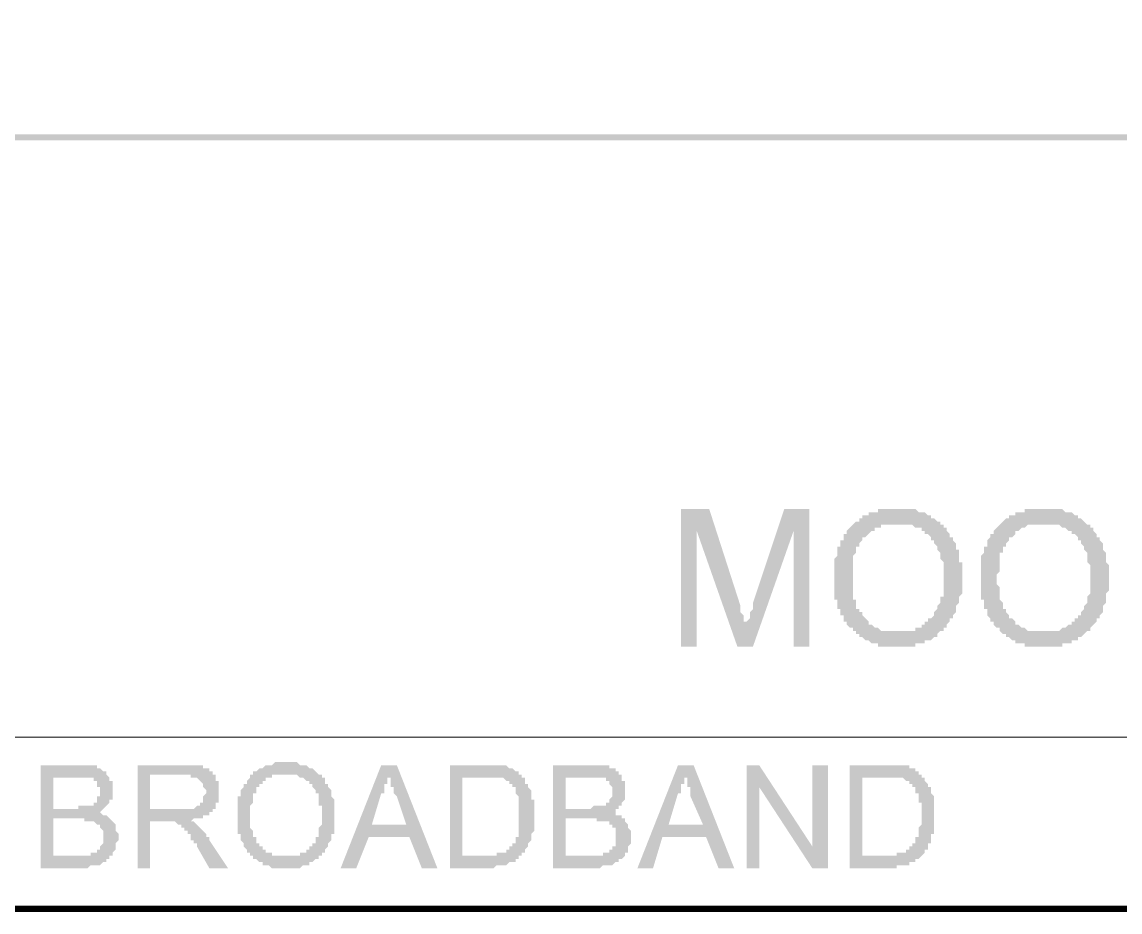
# Model space of a CAD drawing. Header units: millimetres. Extents: x 3.6 to 37.8, y 0.6 to 28.7.
# Drawn here: x 32.152 to 33.618, y 0.556 to 1.744 of the extents above; entities that cross this region are included whole.
import ezdxf

# ---------------------------------------------------------------- set-up
doc = ezdxf.new("R2010")
doc.units = ezdxf.units.MM
doc.layers.add('PDF_0', color=7, linetype='Continuous')

msp = doc.modelspace()

# ---------------------------------------------------------------- hatches: boundary and pattern name
at = {"layer": 'PDF_0', "true_color": 0x7f7f7f, "transparency": 33554559}
for points in [[(33.03196, 0.91045), (33.03196, 1.09393), (33.06949, 1.09393), (33.11119, 0.96466), (33.11119, 0.96049), (33.11119, 0.96049), (33.11119, 0.95632), (33.11536, 0.95215), (33.11536, 0.95215), (33.11536, 0.94798), (33.11536, 0.94381), (33.11536, 0.94381), (33.11953, 0.94381), (33.11953, 0.93964), (33.11953, 0.93964), (33.11953, 0.93964), (33.11953, 0.93964), (33.11953, 0.93964), (33.11953, 0.94381), (33.11953, 0.94381), (33.1237, 0.94798), (33.1237, 0.95215), (33.1237, 0.95215), (33.1237, 0.95632), (33.1237, 0.95632), (33.12787, 0.96049), (33.12787, 0.96466), (33.12787, 0.96883), (33.12787, 0.96883), (33.16957, 1.09393), (33.20293, 1.09393), (33.20293, 0.91045), (33.18208, 0.91045), (33.18208, 1.06474), (33.12787, 0.91045), (33.10702, 0.91045), (33.05281, 1.06474), (33.05281, 0.91045)], [(33.11953, 0.61438), (33.11953, 0.75199), (33.13621, 0.75199), (33.2071, 0.64357), (33.2071, 0.75199), (33.22795, 0.75199), (33.22795, 0.61438), (33.2071, 0.61438), (33.13621, 0.7228), (33.13621, 0.61438)]]:
    msp.add_hatch(color=8, dxfattribs=at).paths.add_polyline_path(points)
h = msp.add_hatch(color=8, dxfattribs=at)
h.paths.add_polyline_path([(33.23629, 0.99802), (33.23629, 1.00219), (33.23629, 1.00636), (33.23629, 1.00636), (33.23629, 1.01053), (33.23629, 1.0147), (33.23629, 1.0147), (33.23629, 1.01887), (33.23629, 1.02304), (33.23629, 1.02304), (33.23629, 1.02721), (33.23629, 1.02721), (33.24046, 1.03138), (33.24046, 1.03555), (33.24046, 1.03555), (33.24046, 1.03972), (33.24046, 1.03972), (33.24046, 1.04389), (33.24463, 1.04389), (33.24463, 1.04806), (33.24463, 1.04806), (33.24463, 1.05223), (33.2488, 1.05223), (33.2488, 1.0564), (33.2488, 1.0564), (33.2488, 1.06057), (33.25297, 1.06057), (33.25297, 1.06474), (33.25297, 1.06474), (33.25714, 1.06891), (33.25714, 1.06891), (33.25714, 1.06891), (33.26131, 1.07308), (33.26131, 1.07308), (33.26548, 1.07725), (33.26548, 1.07725), (33.26965, 1.07725), (33.26965, 1.08142), (33.26965, 1.08142), (33.27382, 1.08142), (33.27382, 1.08559), (33.27799, 1.08559), (33.27799, 1.08559), (33.28216, 1.08559), (33.28216, 1.08976), (33.28633, 1.08976), (33.2905, 1.08976), (33.2905, 1.08976), (33.29467, 1.08976), (33.29467, 1.09393), (33.29884, 1.09393), (33.29884, 1.09393), (33.30301, 1.09393), (33.30301, 1.09393), (33.30718, 1.09393), (33.31135, 1.09393), (33.31135, 1.09393), (33.31552, 1.09393), (33.31969, 1.09393), (33.31969, 1.09393), (33.31969, 1.09393), (33.32386, 1.09393), (33.32803, 1.09393), (33.32803, 1.09393), (33.3322, 1.09393), (33.3322, 1.09393), (33.33637, 1.09393), (33.34054, 1.09393), (33.34054, 1.09393), (33.34471, 1.09393), (33.34471, 1.09393), (33.34888, 1.08976), (33.34888, 1.08976), (33.35305, 1.08976), (33.35722, 1.08976), (33.35722, 1.08976), (33.36139, 1.08559), (33.36139, 1.08559), (33.36556, 1.08559), (33.36556, 1.08142), (33.36973, 1.08142), (33.36973, 1.08142), (33.3739, 1.07725), (33.3739, 1.07725), (33.37807, 1.07725), (33.37807, 1.07308), (33.37807, 1.07308), (33.38224, 1.07308), (33.38224, 1.06891), (33.38641, 1.06891), (33.38641, 1.06474), (33.38641, 1.06474), (33.39058, 1.06057), (33.39058, 1.06057), (33.39058, 1.0564), (33.39475, 1.0564), (33.39475, 1.05223), (33.39475, 1.05223), (33.39475, 1.05223), (33.39892, 1.04806), (33.39892, 1.04389), (33.39892, 1.04389), (33.39892, 1.03972), (33.40309, 1.03972), (33.40309, 1.03555), (33.40309, 1.03555), (33.40309, 1.03138), (33.40309, 1.03138), (33.40309, 1.02721), (33.40309, 1.02304), (33.40726, 1.02304), (33.40726, 1.01887), (33.40726, 1.01887), (33.40726, 1.0147), (33.40726, 1.01053), (33.40726, 1.01053), (33.40726, 1.00636), (33.40726, 1.00636), (33.40726, 1.00219), (33.40726, 0.99802), (33.40726, 0.99802), (33.40726, 0.99385), (33.40726, 0.98968), (33.40726, 0.98968), (33.40726, 0.98551), (33.40726, 0.98551), (33.40726, 0.98134), (33.40309, 0.97717), (33.40309, 0.97717), (33.40309, 0.973), (33.40309, 0.973), (33.40309, 0.96883), (33.40309, 0.96883), (33.39892, 0.96466), (33.39892, 0.96049), (33.39892, 0.96049), (33.39892, 0.95632), (33.39892, 0.95632), (33.39475, 0.95215), (33.39475, 0.95215), (33.39475, 0.95215), (33.39475, 0.94798), (33.39058, 0.94798), (33.39058, 0.94381), (33.39058, 0.94381), (33.38641, 0.93964), (33.38641, 0.93964), (33.38641, 0.93547), (33.38224, 0.93547), (33.38224, 0.9313), (33.37807, 0.9313), (33.37807, 0.9313), (33.3739, 0.92713), (33.3739, 0.92713), (33.3739, 0.92296), (33.36973, 0.92296), (33.36973, 0.92296), (33.36556, 0.91879), (33.36556, 0.91879), (33.36139, 0.91879), (33.36139, 0.91879), (33.35722, 0.91879), (33.35722, 0.91462), (33.35305, 0.91462), (33.34888, 0.91462), (33.34888, 0.91462), (33.34471, 0.91462), (33.34471, 0.91045), (33.34054, 0.91045), (33.34054, 0.91045), (33.33637, 0.91045), (33.3322, 0.91045), (33.3322, 0.91045), (33.32803, 0.91045), (33.32803, 0.91045), (33.32386, 0.91045), (33.31969, 0.91045), (33.31969, 0.91045), (33.31969, 0.91045), (33.31552, 0.91045), (33.31135, 0.91045), (33.31135, 0.91045), (33.30718, 0.91045), (33.30718, 0.91045), (33.30301, 0.91045), (33.29884, 0.91045), (33.29884, 0.91045), (33.29467, 0.91045), (33.29467, 0.91462), (33.2905, 0.91462), (33.2905, 0.91462), (33.28633, 0.91462), (33.28633, 0.91462), (33.28216, 0.91879), (33.27799, 0.91879), (33.27799, 0.91879), (33.27382, 0.92296), (33.27382, 0.92296), (33.27382, 0.92296), (33.26965, 0.92296), (33.26965, 0.92713), (33.26548, 0.92713), (33.26548, 0.92713), (33.26548, 0.9313), (33.26131, 0.9313), (33.26131, 0.93547), (33.25714, 0.93547), (33.25714, 0.93547), (33.25297, 0.93964), (33.25297, 0.93964), (33.25297, 0.94381), (33.2488, 0.94381), (33.2488, 0.94798), (33.2488, 0.94798), (33.2488, 0.95215), (33.24463, 0.95215), (33.24463, 0.95632), (33.24463, 0.95632), (33.24463, 0.96049), (33.24046, 0.96049), (33.24046, 0.96466), (33.24046, 0.96466), (33.24046, 0.96883), (33.24046, 0.973), (33.23629, 0.973), (33.23629, 0.97717), (33.23629, 0.97717), (33.23629, 0.98134), (33.23629, 0.98134), (33.23629, 0.98551), (33.23629, 0.98968), (33.23629, 0.98968), (33.23629, 0.99385), (33.23629, 0.99385), (33.23629, 0.99802), (33.23629, 0.99802)], flags=0)
h.paths.add_polyline_path([(33.26131, 0.99802), (33.26131, 0.99802), (33.26131, 0.99385), (33.26131, 0.98968), (33.26131, 0.98968), (33.26131, 0.98551), (33.26131, 0.98134), (33.26131, 0.98134), (33.26131, 0.97717), (33.26131, 0.97717), (33.26131, 0.973), (33.26548, 0.973), (33.26548, 0.96883), (33.26548, 0.96466), (33.26548, 0.96466), (33.26548, 0.96049), (33.26965, 0.96049), (33.26965, 0.95632), (33.26965, 0.95632), (33.27382, 0.95632), (33.27382, 0.95215), (33.27382, 0.95215), (33.27799, 0.94798), (33.27799, 0.94798), (33.27799, 0.94798), (33.28216, 0.94381), (33.28216, 0.94381), (33.28216, 0.93964), (33.28633, 0.93964), (33.28633, 0.93964), (33.2905, 0.93547), (33.2905, 0.93547), (33.29467, 0.93547), (33.29467, 0.93547), (33.29884, 0.9313), (33.30301, 0.9313), (33.30301, 0.9313), (33.30718, 0.9313), (33.30718, 0.9313), (33.31135, 0.9313), (33.31135, 0.9313), (33.31552, 0.9313), (33.31969, 0.9313), (33.31969, 0.9313), (33.31969, 0.9313), (33.32386, 0.9313), (33.32803, 0.9313), (33.32803, 0.9313), (33.3322, 0.9313), (33.3322, 0.9313), (33.33637, 0.9313), (33.33637, 0.9313), (33.34054, 0.9313), (33.34471, 0.9313), (33.34471, 0.93547), (33.34888, 0.93547), (33.34888, 0.93547), (33.35305, 0.93547), (33.35305, 0.93964), (33.35722, 0.93964), (33.35722, 0.93964), (33.35722, 0.94381), (33.36139, 0.94381), (33.36139, 0.94798), (33.36556, 0.94798), (33.36556, 0.94798), (33.36556, 0.94798), (33.36973, 0.95215), (33.36973, 0.95215), (33.36973, 0.95632), (33.36973, 0.95632), (33.3739, 0.96049), (33.3739, 0.96049), (33.3739, 0.96466), (33.3739, 0.96466), (33.37807, 0.96883), (33.37807, 0.96883), (33.37807, 0.973), (33.37807, 0.973), (33.37807, 0.97717), (33.38224, 0.97717), (33.38224, 0.98134), (33.38224, 0.98551), (33.38224, 0.98551), (33.38224, 0.98968), (33.38224, 0.99385), (33.38224, 0.99385), (33.38224, 0.99802), (33.38224, 1.00219), (33.38224, 1.00219), (33.38224, 1.00636), (33.38224, 1.00636), (33.38224, 1.01053), (33.38224, 1.0147), (33.38224, 1.0147), (33.38224, 1.01887), (33.38224, 1.01887), (33.38224, 1.02304), (33.37807, 1.02721), (33.37807, 1.02721), (33.37807, 1.03138), (33.37807, 1.03138), (33.37807, 1.03555), (33.37807, 1.03555), (33.3739, 1.03972), (33.3739, 1.03972), (33.3739, 1.04389), (33.3739, 1.04389), (33.36973, 1.04806), (33.36973, 1.04806), (33.36973, 1.05223), (33.36556, 1.05223), (33.36556, 1.0564), (33.36556, 1.0564), (33.36139, 1.06057), (33.36139, 1.06057), (33.35722, 1.06057), (33.35722, 1.06474), (33.35305, 1.06474), (33.35305, 1.06474), (33.35305, 1.06891), (33.34888, 1.06891), (33.34888, 1.06891), (33.34471, 1.06891), (33.34054, 1.07308), (33.34054, 1.07308), (33.33637, 1.07308), (33.33637, 1.07308), (33.3322, 1.07308), (33.3322, 1.07308), (33.32803, 1.07308), (33.32386, 1.07308), (33.32386, 1.07308), (33.31969, 1.07308), (33.31969, 1.07308), (33.31552, 1.07308), (33.31552, 1.07308), (33.31135, 1.07308), (33.30718, 1.07308), (33.30718, 1.07308), (33.30301, 1.07308), (33.30301, 1.07308), (33.29884, 1.07308), (33.29884, 1.06891), (33.29467, 1.06891), (33.29467, 1.06891), (33.2905, 1.06891), (33.2905, 1.06474), (33.28633, 1.06474), (33.28633, 1.06474), (33.28216, 1.06057), (33.28216, 1.06057), (33.27799, 1.0564), (33.27799, 1.0564), (33.27799, 1.0564), (33.27382, 1.0564), (33.27382, 1.05223), (33.27382, 1.05223), (33.26965, 1.04806), (33.26965, 1.04806), (33.26965, 1.04806), (33.26965, 1.04389), (33.26548, 1.04389), (33.26548, 1.03972), (33.26548, 1.03972), (33.26548, 1.03555), (33.26548, 1.03555), (33.26131, 1.03138), (33.26131, 1.02721), (33.26131, 1.02721), (33.26131, 1.02304), (33.26131, 1.02304), (33.26131, 1.01887), (33.26131, 1.0147), (33.26131, 1.0147), (33.26131, 1.01053), (33.26131, 1.00636), (33.26131, 1.00219), (33.26131, 1.00219), (33.26131, 0.99802)], flags=0)
h = msp.add_hatch(color=8, dxfattribs=at)
h.paths.add_polyline_path([(33.43228, 0.99802), (33.43228, 1.00219), (33.43228, 1.00636), (33.43228, 1.00636), (33.43228, 1.01053), (33.43228, 1.0147), (33.43228, 1.0147), (33.43228, 1.01887), (33.43228, 1.02304), (33.43228, 1.02304), (33.43228, 1.02721), (33.43228, 1.02721), (33.43228, 1.03138), (33.43645, 1.03555), (33.43645, 1.03555), (33.43645, 1.03972), (33.43645, 1.03972), (33.43645, 1.04389), (33.44062, 1.04389), (33.44062, 1.04806), (33.44062, 1.04806), (33.44062, 1.05223), (33.44062, 1.05223), (33.44479, 1.0564), (33.44479, 1.0564), (33.44479, 1.06057), (33.44896, 1.06057), (33.44896, 1.06474), (33.44896, 1.06474), (33.45313, 1.06891), (33.45313, 1.06891), (33.45313, 1.06891), (33.4573, 1.07308), (33.4573, 1.07308), (33.46147, 1.07725), (33.46147, 1.07725), (33.46147, 1.07725), (33.46564, 1.08142), (33.46564, 1.08142), (33.46981, 1.08142), (33.46981, 1.08559), (33.47398, 1.08559), (33.47398, 1.08559), (33.47815, 1.08559), (33.47815, 1.08976), (33.48232, 1.08976), (33.48232, 1.08976), (33.48649, 1.08976), (33.49066, 1.08976), (33.49066, 1.09393), (33.49483, 1.09393), (33.49483, 1.09393), (33.499, 1.09393), (33.499, 1.09393), (33.50317, 1.09393), (33.50734, 1.09393), (33.50734, 1.09393), (33.51151, 1.09393), (33.51151, 1.09393), (33.51568, 1.09393), (33.51568, 1.09393), (33.51985, 1.09393), (33.51985, 1.09393), (33.52402, 1.09393), (33.52819, 1.09393), (33.52819, 1.09393), (33.53236, 1.09393), (33.53236, 1.09393), (33.53653, 1.09393), (33.5407, 1.09393), (33.5407, 1.09393), (33.54487, 1.08976), (33.54487, 1.08976), (33.54904, 1.08976), (33.54904, 1.08976), (33.55321, 1.08976), (33.55738, 1.08559), (33.55738, 1.08559), (33.56155, 1.08559), (33.56155, 1.08142), (33.56572, 1.08142), (33.56572, 1.08142), (33.56989, 1.07725), (33.56989, 1.07725), (33.56989, 1.07725), (33.57406, 1.07308), (33.57406, 1.07308), (33.57823, 1.07308), (33.57823, 1.06891), (33.5824, 1.06891), (33.5824, 1.06474), (33.5824, 1.06474), (33.58657, 1.06057), (33.58657, 1.06057), (33.58657, 1.0564), (33.59074, 1.0564), (33.59074, 1.05223), (33.59074, 1.05223), (33.59074, 1.05223), (33.59491, 1.04806), (33.59491, 1.04389), (33.59491, 1.04389), (33.59491, 1.03972), (33.59491, 1.03972), (33.59908, 1.03555), (33.59908, 1.03555), (33.59908, 1.03138), (33.59908, 1.03138), (33.59908, 1.02721), (33.59908, 1.02304), (33.59908, 1.02304), (33.60325, 1.01887), (33.60325, 1.01887), (33.60325, 1.0147), (33.60325, 1.01053), (33.60325, 1.01053), (33.60325, 1.00636), (33.60325, 1.00636), (33.60325, 1.00219), (33.60325, 0.99802), (33.60325, 0.99802), (33.60325, 0.99385), (33.60325, 0.98968), (33.60325, 0.98968), (33.60325, 0.98551), (33.60325, 0.98551), (33.59908, 0.98134), (33.59908, 0.97717), (33.59908, 0.97717), (33.59908, 0.973), (33.59908, 0.973), (33.59908, 0.96883), (33.59908, 0.96883), (33.59491, 0.96466), (33.59491, 0.96049), (33.59491, 0.96049), (33.59491, 0.95632), (33.59491, 0.95632), (33.59074, 0.95215), (33.59074, 0.95215), (33.59074, 0.95215), (33.59074, 0.94798), (33.58657, 0.94798), (33.58657, 0.94381), (33.58657, 0.94381), (33.5824, 0.93964), (33.5824, 0.93964), (33.57823, 0.93547), (33.57823, 0.93547), (33.57823, 0.9313), (33.57406, 0.9313), (33.57406, 0.9313), (33.56989, 0.92713), (33.56989, 0.92713), (33.56572, 0.92296), (33.56572, 0.92296), (33.56155, 0.92296), (33.56155, 0.91879), (33.56155, 0.91879), (33.55738, 0.91879), (33.55738, 0.91879), (33.55321, 0.91879), (33.55321, 0.91462), (33.54904, 0.91462), (33.54487, 0.91462), (33.54487, 0.91462), (33.5407, 0.91462), (33.5407, 0.91045), (33.53653, 0.91045), (33.53653, 0.91045), (33.53236, 0.91045), (33.52819, 0.91045), (33.52819, 0.91045), (33.52402, 0.91045), (33.52402, 0.91045), (33.51985, 0.91045), (33.51568, 0.91045), (33.51568, 0.91045), (33.51568, 0.91045), (33.51151, 0.91045), (33.50734, 0.91045), (33.50734, 0.91045), (33.50317, 0.91045), (33.50317, 0.91045), (33.499, 0.91045), (33.49483, 0.91045), (33.49483, 0.91045), (33.49066, 0.91045), (33.49066, 0.91462), (33.48649, 0.91462), (33.48649, 0.91462), (33.48232, 0.91462), (33.47815, 0.91462), (33.47815, 0.91879), (33.47398, 0.91879), (33.47398, 0.91879), (33.46981, 0.92296), (33.46981, 0.92296), (33.46981, 0.92296), (33.46564, 0.92296), (33.46564, 0.92713), (33.46147, 0.92713), (33.46147, 0.92713), (33.4573, 0.9313), (33.4573, 0.9313), (33.4573, 0.93547), (33.45313, 0.93547), (33.45313, 0.93547), (33.44896, 0.93964), (33.44896, 0.93964), (33.44896, 0.94381), (33.44479, 0.94381), (33.44479, 0.94798), (33.44479, 0.94798), (33.44062, 0.95215), (33.44062, 0.95215), (33.44062, 0.95632), (33.44062, 0.95632), (33.44062, 0.96049), (33.43645, 0.96049), (33.43645, 0.96466), (33.43645, 0.96466), (33.43645, 0.96883), (33.43645, 0.973), (33.43228, 0.973), (33.43228, 0.97717), (33.43228, 0.97717), (33.43228, 0.98134), (33.43228, 0.98134), (33.43228, 0.98551), (33.43228, 0.98968), (33.43228, 0.98968), (33.43228, 0.99385), (33.43228, 0.99385), (33.43228, 0.99802), (33.43228, 0.99802)], flags=0)
h.paths.add_polyline_path([(33.45313, 0.99802), (33.45313, 0.99802), (33.45313, 0.99385), (33.4573, 0.98968), (33.4573, 0.98968), (33.4573, 0.98551), (33.4573, 0.98134), (33.4573, 0.98134), (33.4573, 0.97717), (33.4573, 0.97717), (33.4573, 0.973), (33.4573, 0.973), (33.46147, 0.96883), (33.46147, 0.96466), (33.46147, 0.96466), (33.46147, 0.96049), (33.46564, 0.96049), (33.46564, 0.95632), (33.46564, 0.95632), (33.46564, 0.95632), (33.46981, 0.95215), (33.46981, 0.95215), (33.46981, 0.94798), (33.47398, 0.94798), (33.47398, 0.94798), (33.47815, 0.94381), (33.47815, 0.94381), (33.47815, 0.93964), (33.48232, 0.93964), (33.48232, 0.93964), (33.48649, 0.93547), (33.48649, 0.93547), (33.49066, 0.93547), (33.49066, 0.93547), (33.49483, 0.9313), (33.49483, 0.9313), (33.499, 0.9313), (33.50317, 0.9313), (33.50317, 0.9313), (33.50734, 0.9313), (33.50734, 0.9313), (33.51151, 0.9313), (33.51568, 0.9313), (33.51568, 0.9313), (33.51568, 0.9313), (33.51985, 0.9313), (33.51985, 0.9313), (33.52402, 0.9313), (33.52819, 0.9313), (33.52819, 0.9313), (33.53236, 0.9313), (33.53236, 0.9313), (33.53653, 0.9313), (33.53653, 0.9313), (33.5407, 0.93547), (33.5407, 0.93547), (33.54487, 0.93547), (33.54487, 0.93547), (33.54904, 0.93964), (33.54904, 0.93964), (33.55321, 0.93964), (33.55321, 0.94381), (33.55738, 0.94381), (33.55738, 0.94798), (33.56155, 0.94798), (33.56155, 0.94798), (33.56155, 0.94798), (33.56155, 0.95215), (33.56572, 0.95215), (33.56572, 0.95632), (33.56572, 0.95632), (33.56989, 0.96049), (33.56989, 0.96049), (33.56989, 0.96466), (33.56989, 0.96466), (33.57406, 0.96883), (33.57406, 0.96883), (33.57406, 0.973), (33.57406, 0.973), (33.57406, 0.97717), (33.57406, 0.97717), (33.57823, 0.98134), (33.57823, 0.98551), (33.57823, 0.98551), (33.57823, 0.98968), (33.57823, 0.99385), (33.57823, 0.99385), (33.57823, 0.99802), (33.57823, 1.00219), (33.57823, 1.00219), (33.57823, 1.00636), (33.57823, 1.00636), (33.57823, 1.01053), (33.57823, 1.0147), (33.57823, 1.0147), (33.57823, 1.01887), (33.57823, 1.01887), (33.57406, 1.02304), (33.57406, 1.02721), (33.57406, 1.02721), (33.57406, 1.03138), (33.57406, 1.03138), (33.57406, 1.03555), (33.57406, 1.03555), (33.56989, 1.03972), (33.56989, 1.03972), (33.56989, 1.04389), (33.56989, 1.04389), (33.56572, 1.04806), (33.56572, 1.04806), (33.56572, 1.05223), (33.56155, 1.05223), (33.56155, 1.0564), (33.56155, 1.0564), (33.55738, 1.06057), (33.55738, 1.06057), (33.55321, 1.06057), (33.55321, 1.06474), (33.54904, 1.06474), (33.54904, 1.06474), (33.54487, 1.06891), (33.54487, 1.06891), (33.5407, 1.06891), (33.5407, 1.06891), (33.53653, 1.07308), (33.53653, 1.07308), (33.53236, 1.07308), (33.53236, 1.07308), (33.52819, 1.07308), (33.52402, 1.07308), (33.52402, 1.07308), (33.51985, 1.07308), (33.51985, 1.07308), (33.51568, 1.07308), (33.51568, 1.07308), (33.51151, 1.07308), (33.50734, 1.07308), (33.50734, 1.07308), (33.50317, 1.07308), (33.50317, 1.07308), (33.499, 1.07308), (33.499, 1.07308), (33.49483, 1.07308), (33.49066, 1.06891), (33.49066, 1.06891), (33.48649, 1.06891), (33.48649, 1.06891), (33.48232, 1.06474), (33.48232, 1.06474), (33.47815, 1.06474), (33.47815, 1.06057), (33.47815, 1.06057), (33.47398, 1.0564), (33.47398, 1.0564), (33.46981, 1.0564), (33.46981, 1.0564), (33.46981, 1.05223), (33.46981, 1.05223), (33.46564, 1.04806), (33.46564, 1.04806), (33.46564, 1.04806), (33.46564, 1.04389), (33.46147, 1.04389), (33.46147, 1.03972), (33.46147, 1.03972), (33.46147, 1.03555), (33.4573, 1.03555), (33.4573, 1.03138), (33.4573, 1.02721), (33.4573, 1.02721), (33.4573, 1.02304), (33.4573, 1.02304), (33.4573, 1.01887), (33.4573, 1.0147), (33.4573, 1.0147), (33.4573, 1.01053), (33.45313, 1.00636), (33.45313, 1.00219), (33.45313, 1.00219), (33.45313, 0.99802)], flags=0)
h = msp.add_hatch(color=8, dxfattribs=at)
h.paths.add_polyline_path([(32.17711, 0.61438), (32.17711, 0.75199), (32.22715, 0.75199), (32.23132, 0.75199), (32.23132, 0.75199), (32.23549, 0.75199), (32.23549, 0.75199), (32.23966, 0.75199), (32.23966, 0.75199), (32.24383, 0.75199), (32.24383, 0.75199), (32.24383, 0.75199), (32.248, 0.75199), (32.248, 0.75199), (32.25217, 0.75199), (32.25217, 0.74782), (32.25217, 0.74782), (32.25634, 0.74782), (32.25634, 0.74782), (32.25634, 0.74782), (32.26051, 0.74365), (32.26051, 0.74365), (32.26051, 0.74365), (32.26468, 0.74365), (32.26468, 0.73948), (32.26468, 0.73948), (32.26885, 0.73531), (32.26885, 0.73531), (32.26885, 0.73531), (32.26885, 0.73114), (32.26885, 0.73114), (32.27302, 0.73114), (32.27302, 0.72697), (32.27302, 0.72697), (32.27302, 0.7228), (32.27302, 0.7228), (32.27302, 0.71863), (32.27302, 0.71863), (32.27302, 0.71863), (32.27302, 0.71446), (32.27302, 0.71446), (32.27302, 0.71446), (32.27302, 0.71029), (32.27302, 0.71029), (32.27302, 0.70612), (32.26885, 0.70612), (32.26885, 0.70195), (32.26885, 0.70195), (32.26885, 0.70195), (32.26885, 0.70195), (32.26468, 0.69778), (32.26468, 0.69778), (32.26468, 0.69778), (32.26051, 0.69361), (32.26051, 0.69361), (32.26051, 0.69361), (32.25634, 0.68944), (32.25634, 0.68944), (32.25217, 0.68944), (32.25217, 0.68944), (32.25634, 0.68944), (32.25634, 0.68944), (32.26051, 0.68527), (32.26051, 0.68527), (32.26468, 0.68527), (32.26468, 0.68527), (32.26468, 0.68527), (32.26885, 0.6811), (32.26885, 0.6811), (32.26885, 0.6811), (32.27302, 0.67693), (32.27302, 0.67693), (32.27302, 0.67693), (32.27302, 0.67693), (32.27719, 0.67276), (32.27719, 0.67276), (32.27719, 0.66859), (32.27719, 0.66859), (32.27719, 0.66859), (32.27719, 0.66442), (32.27719, 0.66442), (32.28136, 0.66025), (32.28136, 0.66025), (32.28136, 0.65608), (32.28136, 0.65608), (32.28136, 0.65191), (32.28136, 0.65191), (32.28136, 0.65191), (32.27719, 0.64774), (32.27719, 0.64774), (32.27719, 0.64357), (32.27719, 0.64357), (32.27719, 0.6394), (32.27719, 0.6394), (32.27719, 0.6394), (32.27302, 0.63523), (32.27302, 0.63523), (32.27302, 0.63106), (32.27302, 0.63106), (32.26885, 0.63106), (32.26885, 0.62689), (32.26885, 0.62689), (32.26468, 0.62689), (32.26468, 0.62689), (32.26468, 0.62272), (32.26468, 0.62272), (32.26051, 0.62272), (32.26051, 0.62272), (32.25634, 0.61855), (32.25634, 0.61855), (32.25217, 0.61855), (32.25217, 0.61855), (32.25217, 0.61855), (32.248, 0.61855), (32.248, 0.61855), (32.24383, 0.61855), (32.24383, 0.61855), (32.24383, 0.61855), (32.23966, 0.61438), (32.23966, 0.61438), (32.23549, 0.61438), (32.23549, 0.61438), (32.23132, 0.61438), (32.23132, 0.61438), (32.22715, 0.61438)], flags=0)
h.paths.add_polyline_path([(32.19379, 0.69361), (32.22298, 0.69361), (32.22715, 0.69361), (32.22715, 0.69778), (32.23132, 0.69778), (32.23132, 0.69778), (32.23549, 0.69778), (32.23549, 0.69778), (32.23966, 0.69778), (32.23966, 0.69778), (32.23966, 0.69778), (32.23966, 0.69778), (32.24383, 0.69778), (32.24383, 0.69778), (32.248, 0.69778), (32.248, 0.70195), (32.248, 0.70195), (32.25217, 0.70195), (32.25217, 0.70612), (32.25217, 0.70612), (32.25217, 0.70612), (32.25217, 0.71029), (32.25634, 0.71029), (32.25634, 0.71446), (32.25634, 0.71446), (32.25634, 0.71446), (32.25634, 0.71863), (32.25634, 0.71863), (32.25634, 0.7228), (32.25217, 0.7228), (32.25217, 0.72697), (32.25217, 0.72697), (32.25217, 0.72697), (32.25217, 0.73114), (32.248, 0.73114), (32.248, 0.73114), (32.248, 0.73531), (32.24383, 0.73531), (32.24383, 0.73531), (32.24383, 0.73531), (32.23966, 0.73531), (32.23966, 0.73531), (32.23966, 0.73531), (32.23549, 0.73531), (32.23549, 0.73531), (32.23132, 0.73531), (32.23132, 0.73531), (32.22715, 0.73531), (32.22715, 0.73531), (32.22298, 0.73531), (32.22298, 0.73531), (32.19379, 0.73531)], flags=0)
h.paths.add_polyline_path([(32.19379, 0.63106), (32.22715, 0.63106), (32.23132, 0.63106), (32.23132, 0.63106), (32.23549, 0.63106), (32.23549, 0.63106), (32.23966, 0.63106), (32.23966, 0.63106), (32.23966, 0.63106), (32.24383, 0.63106), (32.24383, 0.63523), (32.248, 0.63523), (32.248, 0.63523), (32.248, 0.63523), (32.25217, 0.63523), (32.25217, 0.6394), (32.25217, 0.6394), (32.25634, 0.6394), (32.25634, 0.64357), (32.25634, 0.64357), (32.25634, 0.64357), (32.26051, 0.64774), (32.26051, 0.64774), (32.26051, 0.64774), (32.26051, 0.65191), (32.26051, 0.65191), (32.26051, 0.65608), (32.26051, 0.65608), (32.26051, 0.65608), (32.26051, 0.66025), (32.26051, 0.66025), (32.26051, 0.66442), (32.26051, 0.66442), (32.25634, 0.66859), (32.25634, 0.66859), (32.25634, 0.66859), (32.25634, 0.66859), (32.25634, 0.67276), (32.25217, 0.67276), (32.25217, 0.67276), (32.248, 0.67693), (32.248, 0.67693), (32.248, 0.67693), (32.248, 0.67693), (32.24383, 0.67693), (32.24383, 0.67693), (32.23966, 0.67693), (32.23966, 0.67693), (32.23966, 0.67693), (32.23549, 0.67693), (32.23549, 0.6811), (32.23132, 0.6811), (32.23132, 0.6811), (32.22715, 0.6811), (32.22715, 0.6811), (32.19379, 0.6811)], flags=0)
h = msp.add_hatch(color=8, dxfattribs=at)
h.paths.add_polyline_path([(32.30638, 0.61438), (32.30638, 0.75199), (32.36476, 0.75199), (32.36893, 0.75199), (32.3731, 0.75199), (32.3731, 0.75199), (32.37727, 0.75199), (32.37727, 0.75199), (32.38144, 0.75199), (32.38144, 0.75199), (32.38561, 0.75199), (32.38561, 0.75199), (32.38561, 0.75199), (32.38978, 0.75199), (32.38978, 0.75199), (32.38978, 0.75199), (32.39395, 0.75199), (32.39395, 0.75199), (32.39395, 0.74782), (32.39812, 0.74782), (32.39812, 0.74782), (32.40229, 0.74782), (32.40229, 0.74365), (32.40229, 0.74365), (32.40646, 0.74365), (32.40646, 0.73948), (32.40646, 0.73948), (32.41063, 0.73948), (32.41063, 0.73531), (32.41063, 0.73531), (32.41063, 0.73531), (32.41063, 0.73114), (32.4148, 0.73114), (32.4148, 0.72697), (32.4148, 0.72697), (32.4148, 0.7228), (32.4148, 0.7228), (32.4148, 0.7228), (32.4148, 0.71863), (32.4148, 0.71863), (32.4148, 0.71446), (32.4148, 0.71446), (32.4148, 0.71029), (32.4148, 0.71029), (32.4148, 0.70612), (32.4148, 0.70612), (32.4148, 0.70612), (32.4148, 0.70195), (32.41063, 0.70195), (32.41063, 0.69778), (32.41063, 0.69778), (32.41063, 0.69778), (32.41063, 0.69361), (32.40646, 0.69361), (32.40646, 0.69361), (32.40646, 0.68944), (32.40646, 0.68944), (32.40229, 0.68944), (32.40229, 0.68944), (32.40229, 0.68527), (32.39812, 0.68527), (32.39812, 0.68527), (32.39812, 0.68527), (32.39395, 0.68527), (32.39395, 0.6811), (32.38978, 0.6811), (32.38978, 0.6811), (32.38561, 0.6811), (32.38561, 0.6811), (32.38144, 0.6811), (32.38144, 0.6811), (32.37727, 0.67693), (32.37727, 0.67693), (32.37727, 0.67693), (32.37727, 0.67693), (32.38144, 0.67693), (32.38144, 0.67693), (32.38561, 0.67276), (32.38561, 0.67276), (32.38561, 0.67276), (32.38561, 0.67276), (32.38978, 0.66859), (32.38978, 0.66859), (32.38978, 0.66859), (32.39395, 0.66442), (32.39395, 0.66442), (32.39395, 0.66442), (32.39812, 0.66025), (32.39812, 0.66025), (32.39812, 0.66025), (32.39812, 0.65608), (32.40229, 0.65608), (32.40229, 0.65191), (32.40229, 0.65191), (32.42731, 0.61438), (32.40229, 0.61438), (32.38561, 0.64357), (32.38561, 0.64774), (32.38144, 0.64774), (32.38144, 0.65191), (32.38144, 0.65191), (32.37727, 0.65191), (32.37727, 0.65608), (32.37727, 0.65608), (32.37727, 0.66025), (32.3731, 0.66025), (32.3731, 0.66025), (32.3731, 0.66025), (32.3731, 0.66442), (32.36893, 0.66442), (32.36893, 0.66859), (32.36893, 0.66859), (32.36476, 0.66859), (32.36476, 0.67276), (32.36476, 0.67276), (32.36476, 0.67276), (32.36059, 0.67276), (32.36059, 0.67276), (32.35642, 0.67693), (32.35642, 0.67693), (32.35642, 0.67693), (32.35225, 0.67693), (32.35225, 0.67693), (32.34808, 0.67693), (32.34808, 0.67693), (32.34391, 0.67693), (32.34391, 0.67693), (32.32306, 0.67693), (32.32306, 0.61438)], flags=0)
h.paths.add_polyline_path([(32.32306, 0.69361), (32.36059, 0.69361), (32.36476, 0.69361), (32.36893, 0.69361), (32.36893, 0.69361), (32.3731, 0.69361), (32.3731, 0.69361), (32.37727, 0.69361), (32.37727, 0.69361), (32.37727, 0.69361), (32.38144, 0.69361), (32.38144, 0.69361), (32.38144, 0.69361), (32.38561, 0.69778), (32.38561, 0.69778), (32.38561, 0.69778), (32.38978, 0.69778), (32.38978, 0.70195), (32.38978, 0.70195), (32.39395, 0.70195), (32.39395, 0.70195), (32.39395, 0.70612), (32.39395, 0.70612), (32.39395, 0.71029), (32.39395, 0.71029), (32.39812, 0.71446), (32.39812, 0.71446), (32.39812, 0.71446), (32.39812, 0.71863), (32.39812, 0.71863), (32.39395, 0.7228), (32.39395, 0.7228), (32.39395, 0.72697), (32.39395, 0.72697), (32.39395, 0.72697), (32.38978, 0.73114), (32.38978, 0.73114), (32.38978, 0.73114), (32.38978, 0.73114), (32.38561, 0.73531), (32.38561, 0.73531), (32.38561, 0.73531), (32.38144, 0.73531), (32.38144, 0.73531), (32.37727, 0.73531), (32.37727, 0.73948), (32.3731, 0.73948), (32.3731, 0.73948), (32.36893, 0.73948), (32.36893, 0.73948), (32.36893, 0.73948), (32.32306, 0.73948)], flags=0)
h = msp.add_hatch(color=8, dxfattribs=at)
h.paths.add_polyline_path([(32.43982, 0.6811), (32.43982, 0.68527), (32.43982, 0.68527), (32.43982, 0.68944), (32.43982, 0.69361), (32.43982, 0.69361), (32.43982, 0.69361), (32.43982, 0.69778), (32.43982, 0.69778), (32.43982, 0.70195), (32.43982, 0.70195), (32.43982, 0.70612), (32.43982, 0.70612), (32.43982, 0.71029), (32.44399, 0.71029), (32.44399, 0.71446), (32.44399, 0.71446), (32.44399, 0.71446), (32.44399, 0.71863), (32.44399, 0.71863), (32.44816, 0.7228), (32.44816, 0.7228), (32.44816, 0.7228), (32.44816, 0.72697), (32.44816, 0.72697), (32.45233, 0.72697), (32.45233, 0.73114), (32.45233, 0.73114), (32.45233, 0.73114), (32.4565, 0.73531), (32.4565, 0.73531), (32.4565, 0.73531), (32.4565, 0.73948), (32.46067, 0.73948), (32.46067, 0.73948), (32.46067, 0.74365), (32.46484, 0.74365), (32.46484, 0.74365), (32.46484, 0.74365), (32.46901, 0.74782), (32.46901, 0.74782), (32.47318, 0.74782), (32.47318, 0.74782), (32.47318, 0.74782), (32.47735, 0.75199), (32.47735, 0.75199), (32.48152, 0.75199), (32.48152, 0.75199), (32.48152, 0.75199), (32.48569, 0.75199), (32.48569, 0.75199), (32.48986, 0.75616), (32.48986, 0.75616), (32.49403, 0.75616), (32.49403, 0.75616), (32.49403, 0.75616), (32.4982, 0.75616), (32.4982, 0.75616), (32.50237, 0.75616), (32.50237, 0.75616), (32.50237, 0.75616), (32.50654, 0.75616), (32.50654, 0.75616), (32.51071, 0.75616), (32.51071, 0.75616), (32.51488, 0.75616), (32.51488, 0.75616), (32.51905, 0.75616), (32.51905, 0.75616), (32.52322, 0.75199), (32.52322, 0.75199), (32.52739, 0.75199), (32.52739, 0.75199), (32.52739, 0.75199), (32.53156, 0.75199), (32.53156, 0.75199), (32.53573, 0.74782), (32.53573, 0.74782), (32.53573, 0.74782), (32.5399, 0.74782), (32.5399, 0.74782), (32.54407, 0.74365), (32.54407, 0.74365), (32.54407, 0.74365), (32.54824, 0.73948), (32.54824, 0.73948), (32.54824, 0.73948), (32.55241, 0.73948), (32.55241, 0.73531), (32.55241, 0.73531), (32.55658, 0.73531), (32.55658, 0.73114), (32.55658, 0.73114), (32.55658, 0.72697), (32.56075, 0.72697), (32.56075, 0.72697), (32.56075, 0.7228), (32.56075, 0.7228), (32.56075, 0.7228), (32.56492, 0.71863), (32.56492, 0.71863), (32.56492, 0.71446), (32.56492, 0.71446), (32.56492, 0.71446), (32.56492, 0.71029), (32.56492, 0.71029), (32.56909, 0.70612), (32.56909, 0.70612), (32.56909, 0.70195), (32.56909, 0.70195), (32.56909, 0.70195), (32.56909, 0.69778), (32.56909, 0.69778), (32.56909, 0.69361), (32.56909, 0.69361), (32.56909, 0.68944), (32.56909, 0.68944), (32.56909, 0.68527), (32.56909, 0.68527), (32.56909, 0.6811), (32.56909, 0.6811), (32.56909, 0.67693), (32.56909, 0.67693), (32.56909, 0.67276), (32.56909, 0.67276), (32.56909, 0.66859), (32.56909, 0.66859), (32.56909, 0.66859), (32.56909, 0.66442), (32.56909, 0.66442), (32.56909, 0.66025), (32.56492, 0.66025), (32.56492, 0.65608), (32.56492, 0.65608), (32.56492, 0.65608), (32.56492, 0.65191), (32.56492, 0.65191), (32.56075, 0.64774), (32.56075, 0.64774), (32.56075, 0.64774), (32.56075, 0.64357), (32.56075, 0.64357), (32.56075, 0.64357), (32.55658, 0.6394), (32.55658, 0.6394), (32.55658, 0.63523), (32.55241, 0.63523), (32.55241, 0.63523), (32.55241, 0.63106), (32.55241, 0.63106), (32.54824, 0.63106), (32.54824, 0.62689), (32.54824, 0.62689), (32.54407, 0.62689), (32.54407, 0.62689), (32.5399, 0.62272), (32.5399, 0.62272), (32.5399, 0.62272), (32.53573, 0.62272), (32.53573, 0.62272), (32.53573, 0.61855), (32.53156, 0.61855), (32.53156, 0.61855), (32.52739, 0.61855), (32.52739, 0.61855), (32.52739, 0.61855), (32.52322, 0.61438), (32.52322, 0.61438), (32.51905, 0.61438), (32.51905, 0.61438), (32.51488, 0.61438), (32.51488, 0.61438), (32.51071, 0.61438), (32.51071, 0.61438), (32.51071, 0.61438), (32.50654, 0.61438), (32.50654, 0.61438), (32.50237, 0.61438), (32.50237, 0.61438), (32.4982, 0.61438), (32.4982, 0.61438), (32.4982, 0.61438), (32.49403, 0.61438), (32.49403, 0.61438), (32.48986, 0.61438), (32.48986, 0.61438), (32.48569, 0.61438), (32.48569, 0.61438), (32.48152, 0.61855), (32.48152, 0.61855), (32.48152, 0.61855), (32.47735, 0.61855), (32.47735, 0.61855), (32.47318, 0.61855), (32.47318, 0.62272), (32.47318, 0.62272), (32.46901, 0.62272), (32.46901, 0.62272), (32.46901, 0.62272), (32.46484, 0.62689), (32.46484, 0.62689), (32.46484, 0.62689), (32.46067, 0.62689), (32.46067, 0.63106), (32.46067, 0.63106), (32.4565, 0.63106), (32.4565, 0.63523), (32.4565, 0.63523), (32.45233, 0.63523), (32.45233, 0.6394), (32.45233, 0.6394), (32.45233, 0.6394), (32.44816, 0.64357), (32.44816, 0.64357), (32.44816, 0.64774), (32.44816, 0.64774), (32.44816, 0.64774), (32.44399, 0.65191), (32.44399, 0.65191), (32.44399, 0.65191), (32.44399, 0.65608), (32.44399, 0.65608), (32.44399, 0.66025), (32.43982, 0.66025), (32.43982, 0.66442), (32.43982, 0.66442), (32.43982, 0.66859), (32.43982, 0.66859), (32.43982, 0.66859), (32.43982, 0.67276), (32.43982, 0.67276), (32.43982, 0.67693), (32.43982, 0.67693), (32.43982, 0.6811), (32.43982, 0.6811), (32.43982, 0.6811)], flags=0)
h.paths.add_polyline_path([(32.4565, 0.6811), (32.4565, 0.6811), (32.4565, 0.67693), (32.4565, 0.67693), (32.4565, 0.67276), (32.4565, 0.67276), (32.4565, 0.66859), (32.4565, 0.66859), (32.46067, 0.66442), (32.46067, 0.66442), (32.46067, 0.66442), (32.46067, 0.66025), (32.46067, 0.66025), (32.46067, 0.65608), (32.46067, 0.65608), (32.46484, 0.65608), (32.46484, 0.65191), (32.46484, 0.65191), (32.46484, 0.64774), (32.46484, 0.64774), (32.46901, 0.64774), (32.46901, 0.64357), (32.46901, 0.64357), (32.46901, 0.64357), (32.47318, 0.64357), (32.47318, 0.6394), (32.47318, 0.6394), (32.47735, 0.6394), (32.47735, 0.63523), (32.47735, 0.63523), (32.48152, 0.63523), (32.48152, 0.63523), (32.48569, 0.63523), (32.48569, 0.63106), (32.48569, 0.63106), (32.48986, 0.63106), (32.48986, 0.63106), (32.49403, 0.63106), (32.49403, 0.63106), (32.4982, 0.63106), (32.4982, 0.63106), (32.4982, 0.63106), (32.50237, 0.63106), (32.50237, 0.63106), (32.50237, 0.63106), (32.50654, 0.63106), (32.50654, 0.63106), (32.51071, 0.63106), (32.51071, 0.63106), (32.51488, 0.63106), (32.51488, 0.63106), (32.51905, 0.63106), (32.51905, 0.63106), (32.51905, 0.63106), (32.52322, 0.63106), (32.52322, 0.63523), (32.52739, 0.63523), (32.52739, 0.63523), (32.52739, 0.63523), (32.53156, 0.63523), (32.53156, 0.6394), (32.53156, 0.6394), (32.53573, 0.6394), (32.53573, 0.64357), (32.53573, 0.64357), (32.5399, 0.64357), (32.5399, 0.64357), (32.5399, 0.64774), (32.5399, 0.64774), (32.54407, 0.64774), (32.54407, 0.65191), (32.54407, 0.65191), (32.54407, 0.65191), (32.54407, 0.65608), (32.54824, 0.65608), (32.54824, 0.65608), (32.54824, 0.66025), (32.54824, 0.66025), (32.54824, 0.66442), (32.54824, 0.66442), (32.54824, 0.66859), (32.54824, 0.66859), (32.55241, 0.67276), (32.55241, 0.67276), (32.55241, 0.67693), (32.55241, 0.67693), (32.55241, 0.6811), (32.55241, 0.6811), (32.55241, 0.68527), (32.55241, 0.68527), (32.55241, 0.68527), (32.55241, 0.68944), (32.55241, 0.68944), (32.55241, 0.69361), (32.55241, 0.69361), (32.55241, 0.69778), (32.54824, 0.69778), (32.54824, 0.70195), (32.54824, 0.70195), (32.54824, 0.70612), (32.54824, 0.70612), (32.54824, 0.70612), (32.54824, 0.71029), (32.54824, 0.71029), (32.54824, 0.71446), (32.54407, 0.71446), (32.54407, 0.71446), (32.54407, 0.71863), (32.54407, 0.71863), (32.5399, 0.7228), (32.5399, 0.7228), (32.5399, 0.7228), (32.5399, 0.72697), (32.53573, 0.72697), (32.53573, 0.72697), (32.53573, 0.73114), (32.53156, 0.73114), (32.53156, 0.73114), (32.53156, 0.73114), (32.52739, 0.73531), (32.52739, 0.73531), (32.52739, 0.73531), (32.52322, 0.73531), (32.52322, 0.73531), (32.51905, 0.73948), (32.51905, 0.73948), (32.51905, 0.73948), (32.51488, 0.73948), (32.51488, 0.73948), (32.51071, 0.73948), (32.51071, 0.73948), (32.50654, 0.73948), (32.50654, 0.73948), (32.50237, 0.73948), (32.50237, 0.73948), (32.50237, 0.73948), (32.4982, 0.73948), (32.4982, 0.73948), (32.49403, 0.73948), (32.49403, 0.73948), (32.48986, 0.73948), (32.48986, 0.73948), (32.48569, 0.73948), (32.48569, 0.73531), (32.48569, 0.73531), (32.48152, 0.73531), (32.48152, 0.73531), (32.47735, 0.73531), (32.47735, 0.73114), (32.47735, 0.73114), (32.47318, 0.73114), (32.47318, 0.72697), (32.47318, 0.72697), (32.47318, 0.72697), (32.46901, 0.72697), (32.46901, 0.7228), (32.46901, 0.7228), (32.46901, 0.7228), (32.46484, 0.7228), (32.46484, 0.71863), (32.46484, 0.71863), (32.46484, 0.71863), (32.46484, 0.71446), (32.46067, 0.71446), (32.46067, 0.71029), (32.46067, 0.71029), (32.46067, 0.71029), (32.46067, 0.70612), (32.46067, 0.70612), (32.46067, 0.70195), (32.46067, 0.70195), (32.4565, 0.69778), (32.4565, 0.69778), (32.4565, 0.69361), (32.4565, 0.69361), (32.4565, 0.68944), (32.4565, 0.68944), (32.4565, 0.68527), (32.4565, 0.68527), (32.4565, 0.6811)], flags=0)
h = msp.add_hatch(color=8, dxfattribs=at)
h.paths.add_polyline_path([(32.57743, 0.61438), (32.63164, 0.75199), (32.65249, 0.75199), (32.7067, 0.61438), (32.68585, 0.61438), (32.66917, 0.65608), (32.61496, 0.65608), (32.59828, 0.61438)], flags=0)
h.paths.add_polyline_path([(32.61913, 0.67276), (32.665, 0.67276), (32.65249, 0.71029), (32.64832, 0.71446), (32.64832, 0.71446), (32.64832, 0.71863), (32.64832, 0.71863), (32.64832, 0.7228), (32.64415, 0.7228), (32.64415, 0.7228), (32.64415, 0.72697), (32.64415, 0.72697), (32.64415, 0.73114), (32.64415, 0.73114), (32.64415, 0.73531), (32.63998, 0.73531), (32.63998, 0.73531), (32.63998, 0.73948), (32.63998, 0.73948), (32.63998, 0.73531), (32.63998, 0.73531), (32.63998, 0.73531), (32.63998, 0.73114), (32.63998, 0.73114), (32.63998, 0.72697), (32.63581, 0.72697), (32.63581, 0.7228), (32.63581, 0.7228), (32.63581, 0.71863), (32.63581, 0.71863), (32.63581, 0.71863), (32.63581, 0.71446), (32.63164, 0.71446), (32.63164, 0.71446)], flags=0)
h = msp.add_hatch(color=8, dxfattribs=at)
h.paths.add_polyline_path([(32.72338, 0.61438), (32.72338, 0.75199), (32.76925, 0.75199), (32.77342, 0.75199), (32.77342, 0.75199), (32.77759, 0.75199), (32.77759, 0.75199), (32.78176, 0.75199), (32.78176, 0.75199), (32.78593, 0.75199), (32.78593, 0.75199), (32.7901, 0.75199), (32.7901, 0.75199), (32.7901, 0.75199), (32.79427, 0.75199), (32.79427, 0.75199), (32.79427, 0.75199), (32.79844, 0.75199), (32.79844, 0.75199), (32.80261, 0.74782), (32.80261, 0.74782), (32.80678, 0.74782), (32.80678, 0.74782), (32.80678, 0.74782), (32.81095, 0.74365), (32.81095, 0.74365), (32.81095, 0.74365), (32.81512, 0.74365), (32.81512, 0.73948), (32.81512, 0.73948), (32.81929, 0.73948), (32.81929, 0.73531), (32.81929, 0.73531), (32.82346, 0.73531), (32.82346, 0.73114), (32.82346, 0.73114), (32.82346, 0.72697), (32.82763, 0.72697), (32.82763, 0.72697), (32.82763, 0.7228), (32.82763, 0.7228), (32.8318, 0.71863), (32.8318, 0.71863), (32.8318, 0.71863), (32.8318, 0.71863), (32.8318, 0.71446), (32.8318, 0.71446), (32.8318, 0.71029), (32.8318, 0.71029), (32.8318, 0.70612), (32.83597, 0.70612), (32.83597, 0.70612), (32.83597, 0.70195), (32.83597, 0.70195), (32.83597, 0.69778), (32.83597, 0.69778), (32.83597, 0.69361), (32.83597, 0.69361), (32.83597, 0.68944), (32.83597, 0.68944), (32.83597, 0.68527), (32.83597, 0.68527), (32.83597, 0.68527), (32.83597, 0.6811), (32.83597, 0.6811), (32.83597, 0.67693), (32.83597, 0.67693), (32.83597, 0.67276), (32.83597, 0.67276), (32.83597, 0.66859), (32.83597, 0.66859), (32.83597, 0.66442), (32.83597, 0.66442), (32.8318, 0.66025), (32.8318, 0.66025), (32.8318, 0.66025), (32.8318, 0.65608), (32.8318, 0.65608), (32.8318, 0.65191), (32.8318, 0.65191), (32.82763, 0.64774), (32.82763, 0.64774), (32.82763, 0.64774), (32.82763, 0.64357), (32.82763, 0.64357), (32.82346, 0.6394), (32.82346, 0.6394), (32.82346, 0.6394), (32.82346, 0.6394), (32.82346, 0.63523), (32.81929, 0.63523), (32.81929, 0.63106), (32.81929, 0.63106), (32.81512, 0.63106), (32.81512, 0.62689), (32.81512, 0.62689), (32.81095, 0.62689), (32.81095, 0.62689), (32.81095, 0.62689), (32.81095, 0.62272), (32.80678, 0.62272), (32.80678, 0.62272), (32.80261, 0.62272), (32.80261, 0.62272), (32.79844, 0.61855), (32.79844, 0.61855), (32.79844, 0.61855), (32.79427, 0.61855), (32.79427, 0.61855), (32.79427, 0.61855), (32.7901, 0.61855), (32.7901, 0.61855), (32.78593, 0.61855), (32.78593, 0.61855), (32.78176, 0.61438), (32.78176, 0.61438), (32.77759, 0.61438), (32.77759, 0.61438), (32.77342, 0.61438), (32.77342, 0.61438), (32.77342, 0.61438)], flags=0)
h.paths.add_polyline_path([(32.74006, 0.63106), (32.76925, 0.63106), (32.77342, 0.63106), (32.77342, 0.63106), (32.77759, 0.63106), (32.77759, 0.63106), (32.78176, 0.63106), (32.78176, 0.63106), (32.78593, 0.63106), (32.78593, 0.63523), (32.78593, 0.63523), (32.7901, 0.63523), (32.7901, 0.63523), (32.7901, 0.63523), (32.79427, 0.63523), (32.79427, 0.63523), (32.79844, 0.63523), (32.79844, 0.6394), (32.79844, 0.6394), (32.80261, 0.6394), (32.80261, 0.6394), (32.80261, 0.64357), (32.80261, 0.64357), (32.80678, 0.64357), (32.80678, 0.64774), (32.80678, 0.64774), (32.81095, 0.64774), (32.81095, 0.65191), (32.81095, 0.65191), (32.81095, 0.65608), (32.81095, 0.65608), (32.81512, 0.65608), (32.81512, 0.66025), (32.81512, 0.66025), (32.81512, 0.66442), (32.81512, 0.66442), (32.81512, 0.66442), (32.81512, 0.66859), (32.81512, 0.66859), (32.81512, 0.67276), (32.81512, 0.67276), (32.81512, 0.67693), (32.81512, 0.67693), (32.81512, 0.6811), (32.81512, 0.6811), (32.81512, 0.68527), (32.81512, 0.68527), (32.81512, 0.68944), (32.81512, 0.68944), (32.81512, 0.69361), (32.81512, 0.69361), (32.81512, 0.69778), (32.81512, 0.69778), (32.81512, 0.70195), (32.81512, 0.70195), (32.81512, 0.70612), (32.81512, 0.70612), (32.81512, 0.71029), (32.81512, 0.71029), (32.81512, 0.71029), (32.81095, 0.71446), (32.81095, 0.71446), (32.81095, 0.71446), (32.81095, 0.71863), (32.81095, 0.71863), (32.81095, 0.71863), (32.81095, 0.7228), (32.80678, 0.7228), (32.80678, 0.7228), (32.80678, 0.72697), (32.80261, 0.72697), (32.80261, 0.72697), (32.80261, 0.73114), (32.79844, 0.73114), (32.79844, 0.73114), (32.79844, 0.73114), (32.79427, 0.73531), (32.79427, 0.73531), (32.79427, 0.73531), (32.7901, 0.73531), (32.7901, 0.73531), (32.7901, 0.73531), (32.78593, 0.73531), (32.78593, 0.73531), (32.78176, 0.73531), (32.78176, 0.73531), (32.78176, 0.73531), (32.77759, 0.73531), (32.77342, 0.73531), (32.77342, 0.73531), (32.76925, 0.73531), (32.76925, 0.73531), (32.74006, 0.73531)], flags=0)
h = msp.add_hatch(color=8, dxfattribs=at)
h.paths.add_polyline_path([(32.86099, 0.61438), (32.86099, 0.75199), (32.91103, 0.75199), (32.9152, 0.75199), (32.9152, 0.75199), (32.91937, 0.75199), (32.91937, 0.75199), (32.92354, 0.75199), (32.92354, 0.75199), (32.92771, 0.75199), (32.92771, 0.75199), (32.93188, 0.75199), (32.93188, 0.75199), (32.93188, 0.75199), (32.93605, 0.75199), (32.93605, 0.74782), (32.93605, 0.74782), (32.94022, 0.74782), (32.94022, 0.74782), (32.94439, 0.74782), (32.94439, 0.74365), (32.94439, 0.74365), (32.94856, 0.74365), (32.94856, 0.74365), (32.94856, 0.73948), (32.95273, 0.73948), (32.95273, 0.73531), (32.95273, 0.73531), (32.95273, 0.73531), (32.95273, 0.73114), (32.9569, 0.73114), (32.9569, 0.73114), (32.9569, 0.72697), (32.9569, 0.72697), (32.9569, 0.7228), (32.9569, 0.7228), (32.9569, 0.71863), (32.9569, 0.71863), (32.9569, 0.71863), (32.9569, 0.71446), (32.9569, 0.71446), (32.9569, 0.71446), (32.9569, 0.71029), (32.9569, 0.71029), (32.9569, 0.70612), (32.9569, 0.70612), (32.95273, 0.70195), (32.95273, 0.70195), (32.95273, 0.70195), (32.95273, 0.70195), (32.95273, 0.69778), (32.94856, 0.69778), (32.94856, 0.69778), (32.94856, 0.69361), (32.94439, 0.69361), (32.94439, 0.69361), (32.94439, 0.68944), (32.94022, 0.68944), (32.94022, 0.68944), (32.94022, 0.68944), (32.94022, 0.68944), (32.94439, 0.68944), (32.94439, 0.68527), (32.94439, 0.68527), (32.94856, 0.68527), (32.94856, 0.68527), (32.95273, 0.68527), (32.95273, 0.6811), (32.95273, 0.6811), (32.9569, 0.6811), (32.9569, 0.67693), (32.9569, 0.67693), (32.9569, 0.67693), (32.9569, 0.67693), (32.96107, 0.67276), (32.96107, 0.67276), (32.96107, 0.66859), (32.96107, 0.66859), (32.96107, 0.66859), (32.96524, 0.66442), (32.96524, 0.66442), (32.96524, 0.66025), (32.96524, 0.66025), (32.96524, 0.65608), (32.96524, 0.65608), (32.96524, 0.65191), (32.96524, 0.65191), (32.96524, 0.65191), (32.96524, 0.64774), (32.96524, 0.64774), (32.96107, 0.64357), (32.96107, 0.64357), (32.96107, 0.6394), (32.96107, 0.6394), (32.96107, 0.6394), (32.96107, 0.63523), (32.9569, 0.63523), (32.9569, 0.63106), (32.9569, 0.63106), (32.9569, 0.63106), (32.95273, 0.62689), (32.95273, 0.62689), (32.95273, 0.62689), (32.94856, 0.62689), (32.94856, 0.62272), (32.94856, 0.62272), (32.94439, 0.62272), (32.94439, 0.62272), (32.94022, 0.61855), (32.94022, 0.61855), (32.94022, 0.61855), (32.93605, 0.61855), (32.93605, 0.61855), (32.93188, 0.61855), (32.93188, 0.61855), (32.93188, 0.61855), (32.92771, 0.61855), (32.92771, 0.61855), (32.92354, 0.61438), (32.92354, 0.61438), (32.91937, 0.61438), (32.91937, 0.61438), (32.9152, 0.61438), (32.9152, 0.61438), (32.91103, 0.61438)], flags=0)
h.paths.add_polyline_path([(32.87767, 0.69361), (32.90686, 0.69361), (32.91103, 0.69361), (32.9152, 0.69778), (32.9152, 0.69778), (32.91937, 0.69778), (32.91937, 0.69778), (32.91937, 0.69778), (32.92354, 0.69778), (32.92354, 0.69778), (32.92771, 0.69778), (32.92771, 0.69778), (32.92771, 0.69778), (32.92771, 0.69778), (32.93188, 0.69778), (32.93188, 0.70195), (32.93605, 0.70195), (32.93605, 0.70195), (32.93605, 0.70612), (32.93605, 0.70612), (32.93605, 0.70612), (32.94022, 0.71029), (32.94022, 0.71029), (32.94022, 0.71446), (32.94022, 0.71446), (32.94022, 0.71446), (32.94022, 0.71863), (32.94022, 0.71863), (32.94022, 0.7228), (32.94022, 0.7228), (32.93605, 0.72697), (32.93605, 0.72697), (32.93605, 0.72697), (32.93605, 0.73114), (32.93605, 0.73114), (32.93188, 0.73114), (32.93188, 0.73531), (32.92771, 0.73531), (32.92771, 0.73531), (32.92771, 0.73531), (32.92771, 0.73531), (32.92354, 0.73531), (32.92354, 0.73531), (32.91937, 0.73531), (32.91937, 0.73531), (32.91937, 0.73531), (32.9152, 0.73531), (32.9152, 0.73531), (32.91103, 0.73531), (32.90686, 0.73531), (32.90686, 0.73531), (32.87767, 0.73531)], flags=0)
h.paths.add_polyline_path([(32.87767, 0.63106), (32.91103, 0.63106), (32.9152, 0.63106), (32.91937, 0.63106), (32.91937, 0.63106), (32.92354, 0.63106), (32.92354, 0.63106), (32.92354, 0.63106), (32.92354, 0.63106), (32.92771, 0.63106), (32.92771, 0.63523), (32.93188, 0.63523), (32.93188, 0.63523), (32.93605, 0.63523), (32.93605, 0.63523), (32.93605, 0.6394), (32.94022, 0.6394), (32.94022, 0.6394), (32.94022, 0.64357), (32.94022, 0.64357), (32.94439, 0.64357), (32.94439, 0.64774), (32.94439, 0.64774), (32.94439, 0.64774), (32.94439, 0.65191), (32.94439, 0.65191), (32.94439, 0.65608), (32.94439, 0.65608), (32.94439, 0.65608), (32.94439, 0.66025), (32.94439, 0.66025), (32.94439, 0.66442), (32.94439, 0.66442), (32.94439, 0.66859), (32.94022, 0.66859), (32.94022, 0.66859), (32.94022, 0.66859), (32.94022, 0.67276), (32.93605, 0.67276), (32.93605, 0.67276), (32.93605, 0.67693), (32.93188, 0.67693), (32.93188, 0.67693), (32.93188, 0.67693), (32.92771, 0.67693), (32.92771, 0.67693), (32.92771, 0.67693), (32.92354, 0.67693), (32.92354, 0.67693), (32.91937, 0.67693), (32.91937, 0.6811), (32.9152, 0.6811), (32.9152, 0.6811), (32.91103, 0.6811), (32.91103, 0.6811), (32.87767, 0.6811)], flags=0)
h = msp.add_hatch(color=8, dxfattribs=at)
h.paths.add_polyline_path([(32.97358, 0.61438), (33.02779, 0.75199), (33.04864, 0.75199), (33.10285, 0.61438), (33.082, 0.61438), (33.06532, 0.65608), (33.00694, 0.65608), (32.99443, 0.61438)], flags=0)
h.paths.add_polyline_path([(33.01528, 0.67276), (33.06115, 0.67276), (33.04447, 0.71029), (33.04447, 0.71446), (33.04447, 0.71446), (33.04447, 0.71863), (33.04447, 0.71863), (33.04447, 0.7228), (33.0403, 0.7228), (33.0403, 0.7228), (33.0403, 0.72697), (33.0403, 0.72697), (33.0403, 0.73114), (33.0403, 0.73114), (33.0403, 0.73531), (33.03613, 0.73531), (33.03613, 0.73531), (33.03613, 0.73948), (33.03613, 0.73948), (33.03613, 0.73531), (33.03613, 0.73531), (33.03613, 0.73531), (33.03613, 0.73114), (33.03613, 0.73114), (33.03613, 0.72697), (33.03196, 0.72697), (33.03196, 0.7228), (33.03196, 0.7228), (33.03196, 0.71863), (33.03196, 0.71863), (33.03196, 0.71863), (33.03196, 0.71446), (33.02779, 0.71446), (33.02779, 0.71446)], flags=0)
h = msp.add_hatch(color=8, dxfattribs=at)
h.paths.add_polyline_path([(33.25714, 0.61438), (33.25714, 0.75199), (33.30301, 0.75199), (33.30718, 0.75199), (33.30718, 0.75199), (33.31135, 0.75199), (33.31552, 0.75199), (33.31552, 0.75199), (33.31969, 0.75199), (33.31969, 0.75199), (33.31969, 0.75199), (33.32386, 0.75199), (33.32386, 0.75199), (33.32803, 0.75199), (33.32803, 0.75199), (33.32803, 0.75199), (33.3322, 0.75199), (33.3322, 0.75199), (33.33637, 0.75199), (33.33637, 0.74782), (33.33637, 0.74782), (33.34054, 0.74782), (33.34054, 0.74782), (33.34471, 0.74782), (33.34471, 0.74365), (33.34471, 0.74365), (33.34888, 0.74365), (33.34888, 0.74365), (33.34888, 0.73948), (33.35305, 0.73948), (33.35305, 0.73948), (33.35305, 0.73531), (33.35722, 0.73531), (33.35722, 0.73531), (33.35722, 0.73114), (33.35722, 0.73114), (33.36139, 0.72697), (33.36139, 0.72697), (33.36139, 0.72697), (33.36139, 0.7228), (33.36556, 0.7228), (33.36556, 0.71863), (33.36556, 0.71863), (33.36556, 0.71863), (33.36556, 0.71863), (33.36556, 0.71446), (33.36556, 0.71446), (33.36973, 0.71029), (33.36973, 0.71029), (33.36973, 0.70612), (33.36973, 0.70612), (33.36973, 0.70612), (33.36973, 0.70195), (33.36973, 0.70195), (33.36973, 0.69778), (33.36973, 0.69778), (33.36973, 0.69361), (33.36973, 0.69361), (33.36973, 0.68944), (33.36973, 0.68944), (33.36973, 0.68527), (33.36973, 0.68527), (33.36973, 0.68527), (33.36973, 0.6811), (33.36973, 0.6811), (33.36973, 0.67693), (33.36973, 0.67693), (33.36973, 0.67276), (33.36973, 0.67276), (33.36973, 0.66859), (33.36973, 0.66859), (33.36973, 0.66442), (33.36973, 0.66442), (33.36973, 0.66025), (33.36973, 0.66025), (33.36556, 0.66025), (33.36556, 0.65608), (33.36556, 0.65608), (33.36556, 0.65191), (33.36556, 0.65191), (33.36556, 0.64774), (33.36556, 0.64774), (33.36139, 0.64774), (33.36139, 0.64357), (33.36139, 0.64357), (33.36139, 0.6394), (33.35722, 0.6394), (33.35722, 0.6394), (33.35722, 0.6394), (33.35722, 0.63523), (33.35722, 0.63523), (33.35305, 0.63106), (33.35305, 0.63106), (33.35305, 0.63106), (33.34888, 0.62689), (33.34888, 0.62689), (33.34888, 0.62689), (33.34471, 0.62689), (33.34471, 0.62689), (33.34471, 0.62272), (33.34054, 0.62272), (33.34054, 0.62272), (33.34054, 0.62272), (33.33637, 0.62272), (33.33637, 0.61855), (33.3322, 0.61855), (33.3322, 0.61855), (33.32803, 0.61855), (33.32803, 0.61855), (33.32803, 0.61855), (33.32386, 0.61855), (33.32386, 0.61855), (33.32386, 0.61855), (33.31969, 0.61855), (33.31969, 0.61438), (33.31552, 0.61438), (33.31552, 0.61438), (33.31135, 0.61438), (33.31135, 0.61438), (33.30718, 0.61438), (33.30718, 0.61438)], flags=0)
h.paths.add_polyline_path([(33.27382, 0.63106), (33.30301, 0.63106), (33.30718, 0.63106), (33.30718, 0.63106), (33.31135, 0.63106), (33.31552, 0.63106), (33.31552, 0.63106), (33.31552, 0.63106), (33.31969, 0.63106), (33.31969, 0.63523), (33.32386, 0.63523), (33.32386, 0.63523), (33.32386, 0.63523), (33.32803, 0.63523), (33.32803, 0.63523), (33.32803, 0.63523), (33.3322, 0.63523), (33.3322, 0.6394), (33.33637, 0.6394), (33.33637, 0.6394), (33.33637, 0.6394), (33.33637, 0.64357), (33.34054, 0.64357), (33.34054, 0.64357), (33.34054, 0.64774), (33.34471, 0.64774), (33.34471, 0.64774), (33.34471, 0.65191), (33.34471, 0.65191), (33.34471, 0.65608), (33.34888, 0.65608), (33.34888, 0.65608), (33.34888, 0.66025), (33.34888, 0.66025), (33.34888, 0.66442), (33.34888, 0.66442), (33.34888, 0.66442), (33.34888, 0.66859), (33.34888, 0.66859), (33.35305, 0.67276), (33.35305, 0.67276), (33.35305, 0.67693), (33.35305, 0.67693), (33.35305, 0.6811), (33.35305, 0.6811), (33.35305, 0.68527), (33.35305, 0.68527), (33.35305, 0.68944), (33.35305, 0.68944), (33.35305, 0.69361), (33.35305, 0.69361), (33.35305, 0.69778), (33.35305, 0.69778), (33.35305, 0.70195), (33.34888, 0.70195), (33.34888, 0.70612), (33.34888, 0.70612), (33.34888, 0.71029), (33.34888, 0.71029), (33.34888, 0.71029), (33.34888, 0.71446), (33.34888, 0.71446), (33.34471, 0.71446), (33.34471, 0.71863), (33.34471, 0.71863), (33.34471, 0.71863), (33.34471, 0.7228), (33.34054, 0.7228), (33.34054, 0.7228), (33.34054, 0.72697), (33.34054, 0.72697), (33.33637, 0.72697), (33.33637, 0.73114), (33.33637, 0.73114), (33.3322, 0.73114), (33.3322, 0.73114), (33.32803, 0.73531), (33.32803, 0.73531), (33.32803, 0.73531), (33.32803, 0.73531), (33.32386, 0.73531), (33.32386, 0.73531), (33.32386, 0.73531), (33.31969, 0.73531), (33.31969, 0.73531), (33.31552, 0.73531), (33.31552, 0.73531), (33.31135, 0.73531), (33.31135, 0.73531), (33.30718, 0.73531), (33.30718, 0.73531), (33.30301, 0.73531), (33.27382, 0.73531)], flags=0)

# ---------------------------------------------------------------- linework, layer by layer
at = {"layer": 'PDF_0', "lineweight": 0, "const_width": 0.00834}
msp.add_lwpolyline([(37.81912, 0.56017), (37.81912, 28.6618), (3.62095, 28.6618), (3.62095, 0.56017)], close=True, dxfattribs=at)
at = {"layer": 'PDF_0', "color": 8, "lineweight": 0, "true_color": 0x7f7f7f}
msp.add_lwpolyline([(32.11873, 0.78952), (37.81912, 0.78952)], dxfattribs=at)
at = {"layer": 'PDF_0', "transparency": 33554559}
for points in [[(3.62095, 1.59433), (3.62095, 1.58599), (37.81912, 1.59433)], [(3.62095, 1.58599), (37.81912, 1.59433), (37.81912, 1.58599)]]:
    msp.add_solid(points, dxfattribs=at)

doc.saveas('drawing.dxf')
